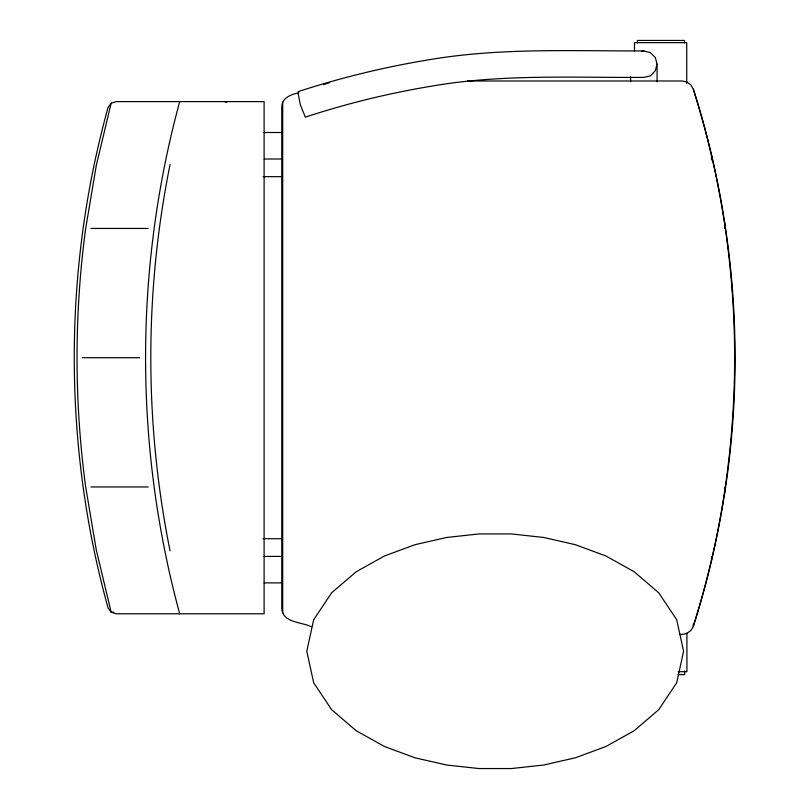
<?xml version="1.0" encoding="UTF-8"?>
<svg xmlns="http://www.w3.org/2000/svg" width="809" height="809" viewBox="0 0 809 809"><rect width="100%" height="100%" fill="white"/><g stroke="black" fill="none" stroke-linecap="round" stroke-linejoin="round"><path stroke-width="1.21" d="M679.641 634.408C685.445 634.944 691.361 631.89 693.323 626.206C748.406 452.696 748.406 262.703 693.323 89.192L690.886 84.925L686.912 82.022L682.108 80.991L467.42 80.991M298.824 92.722C291.452 94.4 281.825 97.697 281.765 106.818L281.765 608.58C282.776 622.96 301.524 621.838 311.192 626.712M281.765 158.999L264.108 158.999L264.108 101.6L116.466 101.6L111.157 103.178L96.281 165.491L85.612 228.937A938.571 906.586 90 0 0 85.612 486.462L96.281 549.908L111.157 612.221L116.466 613.798L264.108 613.798L264.108 159.353M111.157 103.178L108.052 107.486C63.001 270.307 63.001 445.092 108.052 607.913L111.157 612.221L113.685 612.221M323.56 84.652L329.536 82.7M298.157 91.639C340.397 77.836 383.618 67.268 427.465 60.028C498.961 47.539 571.639 51.179 643.843 50.906L650.466 52.686L655.31 57.53L657.09 64.154M641.628 51.503L643.843 50.906M264.108 132.504L281.765 132.504M263.067 176.665L281.937 176.665M90.911 228.441L148.199 228.441M82.346 357.699L139.633 357.699M90.911 486.957L148.199 486.957M263.067 538.733L281.937 538.733M264.108 556.4L281.765 556.4M264.108 582.885L281.765 582.885M678.185 671.692L686.912 671.692L686.912 633.447M677.972 674.635L684.697 674.635L684.697 670.954M224.477 101.6L226.732 102.389M298.137 93.44L300.311 104.745L305.317 117.143C346.161 103.724 387.956 93.429 430.358 86.361C500.882 73.872 572.61 77.785 643.843 77.401L650.466 75.844L655.31 70.696L657.09 64.073L657.09 81.749M732.469 289.561L732.469 292.089M732.469 423.309L732.469 425.837M724.591 221.828L724.591 228.148M724.591 487.251L724.591 493.571M711.515 154.913L711.515 159.96M711.515 556.703L711.515 560.485M693.323 623.678L693.323 626.206A883.135 882.235 87.8 0 0 735.118 357.699M686.73 83.367L686.73 42.655L634.478 42.655L634.478 51.291M684.525 42.907L684.525 40.45L637.431 40.45L637.431 42.907M630.595 76.693L630.595 81.749M282.715 102.187L282.715 613.212M693.303 89.202A883.135 882.184 -88.1 0 1 735.068 357.699M179.699 613.798A946.024 913.786 90 0 1 179.699 101.6M170.052 550.828A946.024 913.786 90 0 1 170.052 164.561M313.659 619.734L306.793 651.245L313.659 682.745L331.609 709.655L356.223 730.749L384.568 746.555L415.017 757.8L446.669 765.021L478.948 768.55L511.419 768.55L543.699 765.021L575.351 757.8L605.81 746.555L634.145 730.749L658.759 709.655L676.708 682.745L683.575 651.245L676.708 619.734L658.759 592.825L634.145 571.73L605.81 555.935L575.351 544.69L543.699 537.469L511.419 533.93L478.948 533.93L446.669 537.469L415.017 544.69L384.568 555.935L356.223 571.73L331.609 592.825L313.659 619.734"/></g></svg>
